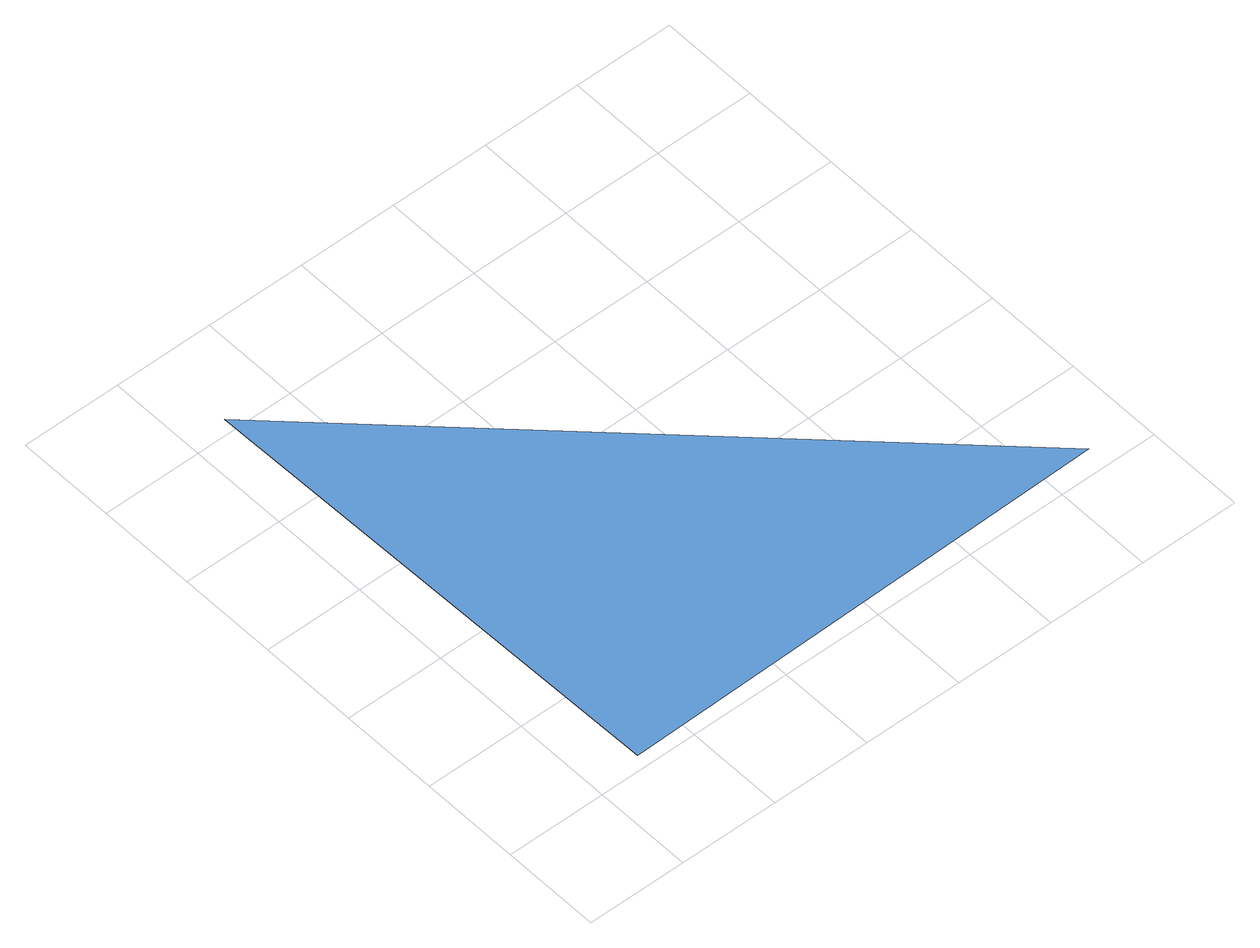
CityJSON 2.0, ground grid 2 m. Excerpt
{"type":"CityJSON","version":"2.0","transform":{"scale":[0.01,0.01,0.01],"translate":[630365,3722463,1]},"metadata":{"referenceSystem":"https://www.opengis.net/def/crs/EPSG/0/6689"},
"CityObjects":{
"waterbody1":{"type":"WaterBody","attributes":{"name":"福岡県津波浸水想定図","class":"1140","function":"2","WaterBodyTsunamiRiskAttribute.description":"1","WaterBodyTsunamiRiskAttribute.rank":"1"},"geometry":[{"type":"MultiSurface","lod":"1","boundaries":[[[0,1,2]]]}]}
},
"vertices":[
[82,1027,73],[101,27,73],[1100,47,73]
]}
